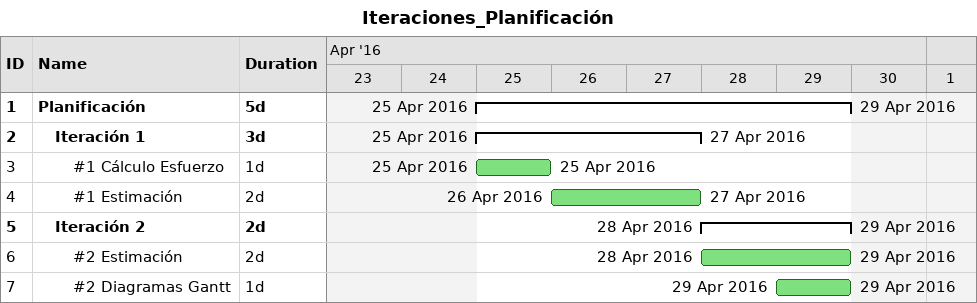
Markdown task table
Iteraciones_Planificación

| ID | Level | Task | Duration | Start | Finish |
|---|---|---|---|---|---|
| 1 | 1 | **Planificación** | 5d | 2016-04-25 | 2016-04-29 |
| 2 | 2 | **Iteración 1** | 3d | 2016-04-25 | 2016-04-27 |
| 3 | 3 | #1 Cálculo Esfuerzo | 1d | 2016-04-25 | 2016-04-25 |
| 4 | 3 | #1 Estimación | 2d | 2016-04-26 | 2016-04-27 |
| 5 | 2 | **Iteración 2** | 2d | 2016-04-28 | 2016-04-29 |
| 6 | 3 | #2 Estimación | 2d | 2016-04-28 | 2016-04-29 |
| 7 | 3 | #2 Diagramas Gantt | 1d | 2016-04-29 | 2016-04-29 |
